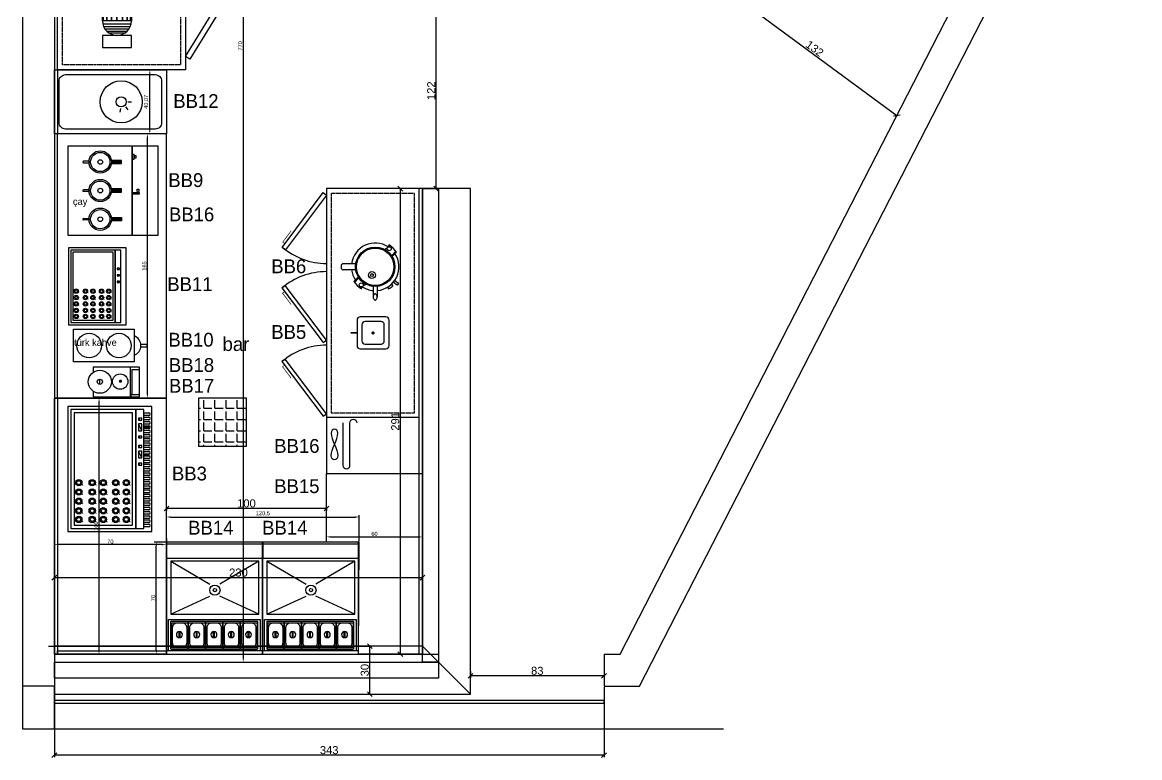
# Model space of a CAD drawing. Header units: millimetres. Extents: x -44968 to 8528, y -5302 to 23637.
# Drawn here: x -36218 to -35520, y 815 to 1274 of the extents above; entities that cross this region are included whole.
import ezdxf
from ezdxf.enums import TextEntityAlignment as Align

# ---------------------------------------------------------------- set-up
doc = ezdxf.new("R2010")
doc.units = ezdxf.units.MM
doc.linetypes.add('DASHED', pattern=[0.75, 0.5, -0.25])
doc.layers.get('Defpoints').update_dxf_attribs({"color": 250})
doc.layers.add('002 Çizgi', color=7, linetype='Continuous')
doc.layers.add('S2000-002 Çizgi', color=7, linetype='Continuous')
doc.styles.get("Standard").update_dxf_attribs({"font": 'arial.ttf'})
doc.styles.add('TAKSİM', font='GOTHIC.TTF', dxfattribs={"height": 20})
doc.dimstyles.new('ISO-25', dxfattribs={"dimtxt": 2.5, "dimasz": 2.5, "dimexe": 1.25, "dimexo": 0.625, "dimtad": 1, "dimtxsty": 'Standard', "dimcen": 2.5, "dimadec": 0, "dimazin": 0, "dimtfac": 1, "dimtmove": 0, "dimatfit": 3, "dimfxl": 1, "dimarcsym": 0})
doc.dimstyles.new('OLCU50', dxfattribs={"dimtxt": 5, "dimasz": 3, "dimexe": 1.25, "dimexo": 0.625, "dimtad": 1, "dimdec": 0, "dimtxsty": 'Standard', "dimblk": 'OBLIQUE', "dimcen": 2.5, "dimclrd": 256, "dimclre": 251, "dimclrt": 25, "dimadec": 0, "dimazin": 0, "dimtfac": 1, "dimtdec": 0, "dimtmove": 0, "dimatfit": 3, "dimldrblk": 'OBLIQUE', "dimfxl": 1, "dimarcsym": 0})

# ---------------------------------------------------------------- blocks, each defined once
blk = doc.blocks.new('A$C167b831c')
blk.add_line((132.94, 31.57), (131.29, 34.24))
at = {"layer": 'S2000-002 Çizgi', "color": 4}
for p, q in [((25.47, 84.65), (25.47, 69.64)), ((27.03, 85.49), (27.03, 68.81)), ((28.73, 86), (28.73, 68.29)), ((48.8, 86), (48.8, 68.29)), ((50.49, 85.49), (50.49, 68.81)), ((52.05, 84.65), (52.05, 69.64)), ((22.98, 82.16), (22.98, 72.13)), ((24.1, 83.53), (24.1, 70.76)), ((53.42, 83.53), (53.42, 70.76)), ((54.54, 82.16), (54.54, 72.13))]:
    blk.add_line(p, q, dxfattribs=at)
at = {"layer": 'S2000-002 Çizgi'}
for p, q in [((131.29, 34.24), (80.18, 2.67)), ((81.83, 0), (132.94, 31.57)), ((80.18, 2.67), (81.83, 0))]:
    blk.add_line(p, q, dxfattribs=at)
for points in [[(0, 114.24), (140, 114.24), (140, 34.24), (0, 34.24)], [(57.82, 0.16), (6.61, 31.56), (8.25, 34.24), (59.46, 2.83)]]:
    blk.add_lwpolyline(points, close=True, dxfattribs=at)
at = {"layer": 'S2000-002 Çizgi', "linetype": 'DASHED'}
blk.add_lwpolyline([(3.13, 111.1), (136.87, 111.1), (136.87, 37.37), (3.13, 37.37)], close=True, dxfattribs=at)
at = {"layer": 'S2000-002 Çizgi', "color": 4}
for points in [[(21.46, 86.17), (13.94, 86.17), (13.94, 68.12), (21.46, 68.12)], [(30.49, 86.17), (47.04, 86.17), (47.04, 68.12), (30.49, 68.12)], [(30.49, 85.49), (47.04, 85.49), (47.04, 83.53), (30.49, 83.53)], [(30.49, 83.53), (47.04, 83.53), (47.04, 80.6), (30.49, 80.6)], [(30.49, 80.6), (47.04, 80.6), (47.04, 77.15), (30.49, 77.15)], [(30.49, 77.15), (47.04, 77.15), (47.04, 73.69), (30.49, 73.69)], [(30.49, 73.69), (47.04, 73.69), (47.04, 70.76), (30.49, 70.76)], [(30.49, 70.76), (47.04, 70.76), (47.04, 68.81), (30.49, 68.81)]]:
    blk.add_lwpolyline(points, close=True, dxfattribs=at)
at = {"layer": 'S2000-002 Çizgi', "const_width": 0.522}
for points in [[(54.89, 1.95), (53.83, 0.23), (46.47, 4.74), (44.59, 5.9)], [(84.75, 1.81), (85.81, 0.09), (93.15, 4.62), (95.03, 5.78)]]:
    blk.add_lwpolyline(points, dxfattribs=at)
at = {"layer": 'S2000-002 Çizgi', "color": 4}
for centre, start, end in [((30.49, 77.15), 90, 270), ((47.04, 77.15), 270, 90)]:
    blk.add_arc(centre, 9.03, start, end, dxfattribs=at)
at = {"layer": 'S2000-002 Çizgi'}
for centre, start, end in [((8.25, 34.24), 325.48839, 0), ((131.29, 34.24), 180, 214.69254)]:
    blk.add_arc(centre, 60.07, start, end, dxfattribs=at)
blk = doc.blocks.new('A$C11E0346B')
at = {"layer": 'S2000-002 Çizgi'}
for p, q in [((45.96, 6.26), (50.29, 8.18)), ((62.96, 6.26), (67.29, 8.18))]:
    blk.add_line(p, q, dxfattribs=at)
for points in [[(0, 0), (78.17, 0), (78.17, 52.5), (0, 52.5)], [(2, 10), (76.17, 10), (76.17, 50.5), (2, 50.5)], [(4, 48.5), (4, 12), (74.17, 12), (74.17, 48.5)], [(2, 5), (76.17, 5), (76.17, 10), (2, 10)], [(41.51, 6.14), (42.68, 6.14), (42.68, 8.24), (41.51, 8.24)], [(45.96, 6.26), (50.29, 6.26), (50.29, 8.18), (45.96, 8.18)], [(52.58, 6.14), (53.75, 6.14), (53.75, 8.24), (52.58, 8.24)], [(58.51, 6.14), (59.68, 6.14), (59.68, 8.24), (58.51, 8.24)], [(62.96, 6.26), (67.29, 6.26), (67.29, 8.18), (62.96, 8.18)], [(69.58, 6.14), (70.75, 6.14), (70.75, 8.24), (69.58, 8.24)]]:
    blk.add_lwpolyline(points, close=True, dxfattribs=at)
for points, const_width in [([(6.48, 43.83), (5.89, 42.88)], 0.5), ([(11.92, 43.83), (11.34, 42.88)], 0.5), ([(17.86, 43.83), (17.28, 42.88)], 0.5), ([(23.59, 43.83), (23.01, 42.88)], 0.5), ([(29.47, 43.83), (28.89, 42.88)], 0.5), ([(6.48, 35.43), (5.89, 34.49)], 0.5), ([(11.92, 35.43), (11.34, 34.49)], 0.5), ([(17.86, 35.43), (17.28, 34.49)], 0.5), ([(23.59, 35.43), (23.01, 34.49)], 0.5), ([(29.47, 35.43), (28.89, 34.49)], 0.5), ([(6.48, 28.51), (5.89, 27.56)], 0.5), ([(11.92, 28.51), (11.34, 27.56)], 0.5), ([(17.86, 28.51), (17.28, 27.56)], 0.5), ([(23.59, 28.51), (23.01, 27.56)], 0.5), ([(29.47, 28.51), (28.89, 27.56)], 0.5), ([(6.48, 20.73), (5.89, 19.78)], 0.5), ([(11.92, 20.73), (11.34, 19.78)], 0.5), ([(17.86, 20.73), (17.28, 19.78)], 0.5), ([(23.59, 20.73), (23.01, 19.78)], 0.5), ([(29.47, 20.73), (28.89, 19.78)], 0.5), ([(6.48, 14.14), (5.89, 13.19)], 0.5), ([(11.92, 14.14), (11.34, 13.19)], 0.5), ([(17.86, 14.14), (17.28, 13.19)], 0.5), ([(23.59, 14.14), (23.01, 13.19)], 0.5), ([(29.47, 14.14), (28.89, 13.19)], 0.5), ([(41.51, 7.5), (42.68, 7.5)], 0.5), ([(52.58, 7.5), (53.75, 7.5)], 0.5), ([(58.51, 7.5), (59.68, 7.5)], 0.5), ([(69.58, 7.5), (70.75, 7.5)], 0.5), ([(48.15, 5), (48.15, 1.5)], 1), ([(65.15, 5), (65.15, 1.5)], 1)]:
    blk.add_lwpolyline(points, dxfattribs=dict(at, const_width=const_width))
for points in [[(2.88, 1.85), (2.88, 5)], [(4.56, 5), (4.56, 1.85)], [(5.56, 1.85), (5.56, 5)], [(7.23, 5), (7.23, 1.85)], [(8.23, 1.85), (8.23, 5)], [(9.91, 5), (9.91, 1.85)], [(10.91, 1.85), (10.91, 5)], [(12.58, 5), (12.58, 1.85)], [(13.58, 1.85), (13.58, 5)], [(15.26, 5), (15.26, 1.85)], [(16.26, 1.85), (16.26, 5)], [(17.93, 5), (17.93, 1.85)], [(18.93, 1.85), (18.93, 5)], [(20.61, 5), (20.61, 1.85)], [(21.61, 1.85), (21.61, 5)], [(23.28, 5), (23.28, 1.85)], [(24.28, 1.85), (24.28, 5)], [(25.96, 5), (25.96, 1.85)], [(26.96, 1.85), (26.96, 5)], [(28.63, 5), (28.63, 1.85)], [(29.63, 1.85), (29.63, 5)], [(31.31, 5), (31.31, 1.85)], [(32.31, 1.85), (32.31, 5)], [(33.98, 5), (33.98, 1.85)], [(34.98, 1.85), (34.98, 5)], [(36.66, 5), (36.66, 1.85)], [(37.66, 1.85), (37.66, 5)], [(39.33, 5), (39.33, 1.85)], [(40.33, 1.85), (40.33, 5)], [(42, 5), (42, 1.85)], [(43, 1.85), (43, 5)], [(44.68, 5), (44.68, 1.85)], [(45.68, 1.85), (45.68, 5)], [(47.35, 5), (47.35, 1.85)], [(48.35, 1.85), (48.35, 5)], [(50.03, 5), (50.03, 1.85)], [(51.03, 1.85), (51.03, 5)], [(52.7, 5), (52.7, 1.85)], [(53.7, 1.85), (53.7, 5)], [(55.38, 5), (55.38, 1.85)], [(56.38, 1.85), (56.38, 5)], [(58.05, 5), (58.05, 1.85)], [(59.05, 1.85), (59.05, 5)], [(60.73, 5), (60.73, 1.85)], [(61.73, 1.85), (61.73, 5)], [(63.4, 5), (63.4, 1.85)], [(64.4, 1.85), (64.4, 5)], [(66.08, 5), (66.08, 1.85)], [(67.08, 1.85), (67.08, 5)], [(68.75, 5), (68.75, 1.85)], [(69.75, 1.85), (69.75, 5)], [(71.43, 5), (71.43, 1.85)], [(72.43, 1.85), (72.43, 5)], [(74.1, 5), (74.1, 1.85)]]:
    blk.add_lwpolyline(points, dxfattribs=at)
for centre, radius in [((7.54, 45.57), 1.98), ((7.54, 45.57), 1.24), ((12.99, 45.57), 1.98), ((12.99, 45.57), 1.24), ((18.93, 45.57), 1.98), ((18.93, 45.57), 1.24), ((24.66, 45.57), 1.98), ((24.66, 45.57), 1.24), ((30.54, 45.57), 1.98), ((30.54, 45.57), 1.24), ((7.54, 37.17), 1.98), ((7.54, 37.17), 1.24), ((12.99, 37.17), 1.98), ((12.99, 37.17), 1.24), ((18.93, 37.17), 1.98), ((18.93, 37.17), 1.24), ((24.66, 37.17), 1.98), ((24.66, 37.17), 1.24), ((30.54, 37.17), 1.98), ((30.54, 37.17), 1.24), ((7.54, 30.25), 1.98), ((7.54, 30.25), 1.24), ((12.99, 30.25), 1.98), ((12.99, 30.25), 1.24), ((18.93, 30.25), 1.98), ((18.93, 30.25), 1.24), ((24.66, 30.25), 1.98), ((24.66, 30.25), 1.24), ((30.54, 30.25), 1.98), ((30.54, 30.25), 1.24), ((7.54, 22.47), 1.98), ((7.54, 22.47), 1.24), ((12.99, 22.47), 1.98), ((12.99, 22.47), 1.24), ((18.93, 22.47), 1.98), ((18.93, 22.47), 1.24), ((24.66, 22.47), 1.98), ((24.66, 22.47), 1.24), ((30.54, 22.47), 1.98), ((30.54, 22.47), 1.24), ((7.54, 15.88), 1.98), ((7.54, 15.88), 1.24), ((12.99, 15.88), 1.98), ((12.99, 15.88), 1.24), ((18.93, 15.88), 1.98), ((18.93, 15.88), 1.24), ((24.66, 15.88), 1.98), ((24.66, 15.88), 1.24), ((30.54, 15.88), 1.98), ((30.54, 15.88), 1.24)]:
    blk.add_circle(centre, radius, dxfattribs=at)
for centre in [(3.72, 1.85), (6.4, 1.85), (9.07, 1.85), (11.74, 1.85), (14.42, 1.85), (17.09, 1.85), (19.77, 1.85), (22.44, 1.85), (25.12, 1.85), (27.79, 1.85), (30.47, 1.85), (33.14, 1.85), (35.82, 1.85), (38.49, 1.85), (41.17, 1.85), (43.84, 1.85), (46.52, 1.85), (49.19, 1.85), (51.87, 1.85), (54.54, 1.85), (57.22, 1.85), (59.89, 1.85), (62.57, 1.85), (65.24, 1.85), (67.92, 1.85), (70.59, 1.85), (73.26, 1.85)]:
    blk.add_arc(centre, 0.837, 180, 0, dxfattribs=at)
blk = doc.blocks.new('A$C1C4536AD')
at = {"layer": 'S2000-002 Çizgi'}
for points in [[(0, 29), (0, 0), (18.5, 0)], [(3.39, 29), (0, 29), (0, 26.84)], [(18.5, 26.95), (18.5, 29), (15.2, 29)], [(18.5, 0), (18.5, 29)], [(7.82, 24.81), (10.92, 24.88)], [(0, 5.79), (18.5, 5.79)], [(1.26, 0), (1.26, 4.77), (16.97, 4.77), (16.97, 0)]]:
    blk.add_lwpolyline(points, dxfattribs=at)
at = {"layer": 'S2000-002 Çizgi', "const_width": 1}
blk.add_lwpolyline([(9.18, 12.02, 1), (10.18, 12.02, 1)], format="xyb", close=True, dxfattribs=at)
at = {"layer": 'S2000-002 Çizgi'}
blk.add_lwpolyline([(0.33, 5.24), (1.35, 5.24), (1.35, 5.79), (0.33, 5.79)], close=True, dxfattribs=at)
for centre, radius in [((9.3, 24.88), 7.2), ((9.3, 24.88), 1.6), ((9.43, 12.15), 4.82)]:
    blk.add_circle(centre, radius, dxfattribs=at)
blk = doc.blocks.new('A$C5058e45b')
at = {"layer": 'S2000-002 Çizgi'}
for points in [[(33.19, 44.87), (33.19, 46.88), (26.93, 46.88, -0.072213), (26.93, 44.87)], [(33.19, 26.99), (33.19, 29.01), (26.93, 29.01, -0.072213), (26.93, 26.99)], [(26.93, 11.13, -0.072213), (26.93, 9.12), (33.19, 9.12), (33.19, 11.13)]]:
    blk.add_hatch(color=256, dxfattribs=at).paths.add_polyline_path(points)
blk.add_lwpolyline([(40, 56), (56, 56), (56, 0), (40, 0)], close=True)
for points in [[(40, 56), (40, 0), (0, 0), (0, 56)], [(40, 50.53), (40, 47.62), (41.17, 47.62), (41.17, 50.53)], [(41.17, 49.66), (41.17, 48.49), (42.33, 48.49), (42.33, 49.66)], [(44.01, 28.85), (43.8, 26.19), (43.18, 26.19), (42.97, 28.85)]]:
    blk.add_lwpolyline(points, close=True, dxfattribs=at)
for points in [[(13.01, 46.31), (9.49, 46.31)], [(9.49, 45.44), (13.01, 45.44)], [(26.93, 44.87), (33.19, 44.87), (33.19, 46.88), (26.93, 46.88)], [(13.01, 28.44), (9.49, 28.44)], [(26.93, 26.99), (33.19, 26.99), (33.19, 29.01), (26.93, 29.01)], [(9.49, 27.56), (13.01, 27.56)], [(40, 26.8), (43.13, 26.8)], [(44.21, 26.8), (44.21, 25.7), (40, 25.7)], [(43.85, 26.8), (44.21, 26.8)], [(9.49, 10.56), (13.01, 10.56)], [(13.01, 9.69), (9.49, 9.69)], [(26.93, 11.13), (33.19, 11.13), (33.19, 9.12), (26.93, 9.12)]]:
    blk.add_lwpolyline(points, dxfattribs=at)
for centre, radius in [((20, 45.88), 7), ((20, 45.88), 6), ((20, 45.88), 1.45), ((20, 28), 7), ((20, 28), 6), ((20, 28), 1.45), ((20, 10.12), 7), ((20, 10.12), 6), ((20, 10.12), 1.45)]:
    blk.add_circle(centre, radius, dxfattribs=at)
for centre in [(9.49, 45.88), (9.49, 28), (9.49, 10.12)]:
    blk.add_arc(centre, 0.438, 90, 270, dxfattribs=at)
blk = doc.blocks.new('A$Cb6e3109b')
at = {"color": 9}
blk.add_circle((41.73, 20), 13.15, dxfattribs=at)
at = {"layer": 'S2000-002 Çizgi'}
for p, q in [((41.23, 15.84), (40.92, 13.62)), ((44.46, 16.83), (45.88, 15.09)), ((45.91, 20.1), (48.15, 20.1))]:
    blk.add_line(p, q, dxfattribs=at)
for points in [[(2, 40), (2, 0), (0, 0), (0, 40)], [(70, 40), (70, 0), (0, 0), (0, 40)]]:
    blk.add_lwpolyline(points, close=True, dxfattribs=at)
blk.add_lwpolyline([(67, 33), (67, 7, -0.414214), (63, 3), (7, 3, -0.414214), (3, 7), (3, 33, -0.414214), (7, 37), (63, 37, -0.414214)], format="xyb", close=True, dxfattribs=at)
blk.add_circle((41.73, 20), 3.19, dxfattribs=at)
blk = doc.blocks.new('A$C6CB922EE')
at = {"layer": 'S2000-002 Çizgi', "color": 1}
for points in [[(17.3, 10.8), (0.3, 10.8, 0.414214), (0, 10.5), (0, 0.3, 0.414214), (0.3, 0), (17.3, 0, 0.414214), (17.6, 0.3), (17.6, 10.5, 0.414214)], [(13.6, 9.8), (4, 9.8, 0.414214), (1, 6.8), (1, 4, 0.414214), (4, 1), (13.6, 1, 0.414214), (16.6, 4), (16.6, 6.8, 0.414214)]]:
    blk.add_lwpolyline(points, format="xyb", close=True, dxfattribs=at)
blk.add_lwpolyline([(10.26, 5.74), (6.58, 5.74), (6.58, 5.38), (10.26, 5.38)], close=True, dxfattribs=at)
blk.add_circle((8.42, 5.55), 1.87, dxfattribs=at)
blk = doc.blocks.new('A$C0482df8a')
at = {"color": 8, "ltscale": 3}
for p, q in [((2.81, 58.09), (27.23, 43.7)), ((57.81, 58.09), (33.4, 43.7)), ((2.81, 25), (27.23, 36.3)), ((57.81, 25), (33.4, 36.3))]:
    blk.add_line(p, q, dxfattribs=at)
at = {"ltscale": 3}
for points in [[(0.12, 60), (60.5, 60), (60.5, 70), (0.12, 70)], [(0.12, 69), (60.5, 69), (60.5, 70), (0.12, 70)], [(1.37, 21.6), (58.63, 21.6), (58.63, 2), (1.37, 2)], [(3.37, 19.6), (56.63, 19.6), (56.63, 4), (3.37, 4)]]:
    blk.add_lwpolyline(points, close=True, dxfattribs=at)
blk.add_circle((30.31, 40), 1, dxfattribs=at)
at = {"layer": 'S2000-002 Çizgi'}
for points in [[(0, 0), (60, 0), (60, 70), (0, 70)], [(57.81, 58.09), (2.81, 58.09), (2.81, 25), (57.81, 25)]]:
    blk.add_lwpolyline(points, close=True, dxfattribs=at)
blk.add_lwpolyline([(60, 2), (0, 2)], dxfattribs=at)
blk.add_circle((30.31, 40), 3.19, dxfattribs=at)
at = {"layer": 'S2000-002 Çizgi', "xscale": -1, "rotation": 90}
for p in [(13.67, 20.6), (24.47, 20.6), (35.27, 20.6), (46.07, 20.6), (56.87, 20.6)]:
    blk.add_blockref('A$C6CB922EE', p, dxfattribs=at)
blk = doc.blocks.new('A$Ccfeb7ea9')
at = {"layer": '002 Çizgi', "color": 7}
blk.add_line((178, 85.82), (0, 85.82), dxfattribs=at)
for points in [[(178, 27.82), (178, 87.82), (0, 87.82), (0, 27.82)], [(166.83, 30.84), (165.37, 31.01), (163.67, 31.47), (161.8, 32.11), (159.86, 32.84), (157.91, 33.58), (156.04, 34.22), (154.34, 34.67), (152.88, 34.85), (151.74, 34.67), (150.92, 34.22), (150.43, 33.58), (150.27, 32.84), (150.43, 32.11), (150.92, 31.47), (151.74, 31.01), (152.88, 30.84), (154.34, 31.01), (156.04, 31.47), (157.91, 32.11), (159.86, 32.84), (161.8, 33.58), (163.67, 34.22), (165.37, 34.67), (166.83, 34.85), (167.97, 34.67), (168.79, 34.22), (169.28, 33.58), (169.44, 32.84), (169.28, 32.11), (168.79, 31.47), (167.97, 31.01)], [(36.69, 0.15), (2.46, 25.76), (4, 27.82), (38.23, 2.2)], [(62.06, 0), (96.17, 25.77), (94.62, 27.82), (60.51, 2.05)], [(108.04, 0), (142.15, 25.77), (140.6, 27.82), (106.49, 2.05)]]:
    blk.add_lwpolyline(points, close=True, dxfattribs=at)
blk.add_lwpolyline([(143, 85.82), (143, 27.82)], dxfattribs=at)
at = {"layer": '002 Çizgi', "color": 7, "linetype": 'DASHED'}
blk.add_lwpolyline([(140, 82.82), (3, 82.82), (3, 30.82), (140, 30.82)], close=True, dxfattribs=at)
at = {"layer": '002 Çizgi', "color": 7}
for points in [[(172.94, 42.5), (146.26, 42.5, -1), (146.26, 46.84)], [(146.26, 38.15), (172.94, 38.15, 1), (172.94, 42.5)]]:
    blk.add_lwpolyline(points, format="xyb", dxfattribs=at)
at = {"layer": '002 Çizgi', "color": 7, "const_width": 0.428}
for points in [[(34.44, 1.84), (33.45, 0.51), (27.79, 4.74), (26.35, 5.83)], [(64.3, 1.7), (65.3, 0.38), (70.93, 4.63), (72.38, 5.72)], [(110.28, 1.7), (111.28, 0.38), (116.91, 4.63), (118.36, 5.72)]]:
    blk.add_lwpolyline(points, dxfattribs=at)
at = {"layer": '002 Çizgi', "color": 7}
for centre, start, end in [((4, 27.82), 319.75503, 0), ((94.62, 27.82), 180, 220.50921), ((140.6, 27.82), 180, 220.50921)]:
    blk.add_arc(centre, 42.75, start, end, dxfattribs=at)
blk = doc.blocks.new('A$C0D0247C1')
at = {"layer": 'S2000-002 Çizgi'}
for points in [[(2, 0), (18, 0, 0.414214), (20, 2), (20, 18, 0.414214), (18, 20), (2, 20, 0.414214), (0, 18), (0, 2, 0.414214)], [(5, 3), (15, 3, 0.414214), (17, 5), (17, 15, 0.414214), (15, 17), (5, 17, 0.414214), (3, 15), (3, 5, 0.414214)]]:
    blk.add_lwpolyline(points, format="xyb", close=True, dxfattribs=at)
at = {"layer": 'S2000-002 Çizgi', "const_width": 1}
blk.add_lwpolyline([(9.53, 10.08, 1), (10.53, 10.08, 1)], format="xyb", close=True, dxfattribs=at)
blk.add_lwpolyline([(20, 10), (23.95, 10)], dxfattribs=at)
blk = doc.blocks.new('A$C2B7B2AEF')
at = {"layer": 'S2000-002 Çizgi'}
for p, q in [((23.37, 33.48), (25.12, 35.78)), ((24.38, 32.7), (26.14, 35)), ((26.08, 35.45), (25.57, 35.84)), ((1.55, 29.58), (1.18, 29.93)), ((2.47, 30.71), (1.55, 29.58)), ((4.41, 29.07), (3.39, 27.82)), ((7.9, 31.47), (5.08, 34.17)), ((8.46, 31.82), (5.61, 34.55)), ((25.71, 31.44), (26.74, 32.22)), ((27.63, 28.89), (28.66, 29.66)), ((4.03, 27.2), (3.39, 27.82)), ((27.09, 22.56), (33.71, 22.56)), ((25.27, 13.5), (26.29, 14.75)), ((25.64, 15.37), (26.29, 14.75)), ((27.09, 20), (33.71, 20)), ((12.92, 9.11), (12.92, 1.28)), ((16.76, 9.11), (16.76, 1.28)), ((21.22, 10.74), (24.06, 8.02)), ((21.77, 11.1), (24.59, 8.4)), ((27.21, 11.86), (28.13, 12.99)), ((28.13, 12.99), (28.49, 12.64)), ((14.2, 0), (15.48, 0))]:
    blk.add_line(p, q, dxfattribs=at)
for centre, radius in [((3.55, 30.01), 1.28), ((14.84, 21.28), 12.32), ((14.84, 21.28), 11.68), ((19.97, 19.22), 2.18), ((19.97, 19.22), 0.896), ((26.13, 12.56), 1.28)]:
    blk.add_circle(centre, radius, dxfattribs=at)
for centre, radius, start, end in [((14.84, 21.28), 14.88, 4.93477, 123.82077), ((25.38, 35.58), 0.32, 52.56997, 142.56997), ((25.89, 35.19), 0.32, 322.56997, 52.56997), ((14.84, 21.28), 14.88, 146.72763, 262.58633), ((14.84, 21.28), 16.16, 124.81827, 147.66064), ((14.84, 21.28), 16.16, 31.21037, 42.57469), ((32.34, 21.28), 0.64, 129.41842, 230.58158), ((34.23, 18.98), 3.62, 98.2247, 129.41842), ((33.19, 18.98), 3.62, 50.58158, 81.7753), ((35.08, 21.28), 0.64, 309.41842, 50.58158), ((14.84, 21.28), 14.88, 326.72763, 355.06523), ((34.23, 23.58), 3.62, 230.58158, 261.7753), ((33.19, 23.58), 3.62, 278.2247, 309.41842), ((14.84, 21.28), 14.88, 277.41367, 303.82077), ((14.84, 21.28), 16.16, 304.81827, 327.66064), ((14.2, 1.28), 1.28, 180, 270), ((15.48, 1.28), 1.28, 270, 0)]:
    blk.add_arc(centre, radius, start, end, dxfattribs=at)
blk = doc.blocks.new('A$C98a2218e')
at = {"layer": 'S2000-002 Çizgi'}
for points in [[(0, 48), (0, 0), (36, 0), (36, 48)], [(3.43, 46.63), (3.43, 1.37), (6.86, 1.37), (6.86, 46.63)], [(6.86, 46.63), (6.86, 1.37), (34.63, 1.37), (34.63, 46.63)], [(33.26, 45.26), (8.23, 45.26), (8.23, 2.74), (33.26, 2.74)], [(4.21, 21.62), (4.21, 20.81), (5.65, 20.81), (5.65, 21.62)], [(4.21, 17.55), (4.21, 16.74), (5.65, 16.74), (5.65, 17.55)], [(4.21, 13.49), (4.21, 12.68), (5.65, 12.68), (5.65, 13.49)]]:
    blk.add_lwpolyline(points, close=True, dxfattribs=at)
at = {"layer": 'S2000-002 Çizgi', "const_width": 0.343}
for points in [[(9.69, 43.56), (9.04, 43.96)], [(14.22, 43.56), (13.57, 43.96)], [(19.55, 43.56), (18.9, 43.96)], [(24.3, 43.56), (23.65, 43.96)], [(30.05, 43.56), (29.4, 43.96)], [(9.69, 39.83), (9.04, 40.23)], [(9.69, 35.75), (9.04, 36.15)], [(14.22, 39.83), (13.57, 40.23)], [(14.22, 35.75), (13.57, 36.15)], [(19.55, 39.83), (18.9, 40.23)], [(19.55, 35.75), (18.9, 36.15)], [(24.3, 39.83), (23.65, 40.23)], [(24.3, 35.75), (23.65, 36.15)], [(30.05, 39.83), (29.4, 40.23)], [(30.05, 35.75), (29.4, 36.15)], [(9.69, 31.82), (9.04, 32.22)], [(9.69, 27.79), (9.04, 28.19)], [(14.22, 31.82), (13.57, 32.22)], [(14.22, 27.79), (13.57, 28.19)], [(19.55, 31.82), (18.9, 32.22)], [(19.55, 27.79), (18.9, 28.19)], [(24.3, 31.82), (23.65, 32.22)], [(24.3, 27.79), (23.65, 28.19)], [(30.05, 31.82), (29.4, 32.22)], [(30.05, 27.79), (29.4, 28.19)], [(5.14, 21.62), (5.14, 20.81)], [(5.14, 17.55), (5.14, 16.74)], [(5.14, 13.49), (5.14, 12.68)]]:
    blk.add_lwpolyline(points, dxfattribs=at)
at = {"layer": 'S2000-002 Çizgi'}
for centre, radius in [((10.89, 42.83), 1.36), ((10.89, 42.83), 0.848), ((15.41, 42.83), 1.36), ((15.41, 42.83), 0.848), ((20.74, 42.83), 1.36), ((20.74, 42.83), 0.848), ((25.49, 42.83), 1.36), ((25.49, 42.83), 0.848), ((31.25, 42.83), 1.36), ((31.25, 42.83), 0.848), ((10.89, 39.09), 1.36), ((10.89, 35.02), 1.36), ((10.89, 39.09), 0.848), ((10.89, 35.02), 0.848), ((15.41, 39.09), 1.36), ((15.41, 35.02), 1.36), ((15.41, 39.09), 0.848), ((15.41, 35.02), 0.848), ((20.74, 39.09), 1.36), ((20.74, 35.02), 1.36), ((20.74, 39.09), 0.848), ((20.74, 35.02), 0.848), ((25.49, 39.09), 1.36), ((25.49, 35.02), 1.36), ((25.49, 39.09), 0.848), ((25.49, 35.02), 0.848), ((31.25, 39.09), 1.36), ((31.25, 35.02), 1.36), ((31.25, 39.09), 0.848), ((31.25, 35.02), 0.848), ((10.89, 31.09), 1.36), ((10.89, 27.06), 1.36), ((10.89, 31.09), 0.848), ((15.41, 31.09), 1.36), ((15.41, 27.06), 1.36), ((15.41, 31.09), 0.848), ((20.74, 31.09), 1.36), ((20.74, 27.06), 1.36), ((20.74, 31.09), 0.848), ((25.49, 31.09), 1.36), ((25.49, 27.06), 1.36), ((25.49, 31.09), 0.848), ((31.25, 31.09), 1.36), ((31.25, 27.06), 1.36), ((31.25, 31.09), 0.848), ((10.89, 27.06), 0.848), ((15.41, 27.06), 0.848), ((20.74, 27.06), 0.848), ((25.49, 27.06), 0.848), ((31.25, 27.06), 0.848)]:
    blk.add_circle(centre, radius, dxfattribs=at)
blk = doc.blocks.new('A$C3DDB3116')
at = {"layer": 'S2000-002 Çizgi'}
blk.add_lwpolyline([(0, 45.94), (20.5, 45.94), (20.5, 7.94), (0, 7.94), (0, 45.94)], dxfattribs=at)
blk.add_lwpolyline([(9.32, 3.72), (11.18, 3.72), (11.18, 0), (9.32, 0)], close=True, dxfattribs=at)
for centre in [(10.25, 36.07), (10.25, 17.5)]:
    blk.add_circle(centre, 7.7, dxfattribs=at)
blk.add_arc((10.25, 10.08), 6.37, 199.63449, 340.36551, dxfattribs=at)
blk = doc.blocks.new('_OBLIQUE')
at = {"color": 0, "linetype": 'ByBlock'}
blk.add_line((-0.5, -0.5), (0.5, 0.5), dxfattribs=at)
blk = doc.blocks.new('*D91')
at = {"color": 251, "lineweight": -2, "transparency": 16777216}
for p, q in [((-35938.49, 869.1), (-35938.49, 864.88)), ((-35855.09, 869.1), (-35855.09, 864.88))]:
    blk.add_line(p, q, dxfattribs=at)
at = {"lineweight": -2, "transparency": 16777216}
blk.add_line((-35855.09, 866.13), (-35938.49, 866.13), dxfattribs=at)
at = {"layer": 'Defpoints', "color": 0, "transparency": 16777216}
for p in [(-35938.49, 869.72), (-35938.49, 866.13), (-35855.09, 869.72)]:
    blk.add_point(p, dxfattribs=at)
at = {"lineweight": -2, "transparency": 16777216, "xscale": 3, "yscale": 3, "zscale": 3, "rotation": 180}
blk.add_blockref('_OBLIQUE', (-35938.49, 866.13), dxfattribs=at)
at = {"lineweight": -2, "transparency": 16777216, "xscale": 3, "yscale": 3, "zscale": 3}
blk.add_blockref('_OBLIQUE', (-35855.09, 866.13), dxfattribs=at)
at = {"color": 25, "transparency": 16777216, "insert": (-35896.79, 869.31), "char_height": 5, "attachment_point": 5}
blk.add_mtext('83', dxfattribs=at)
blk = doc.blocks.new('*D75')
at = {"color": 251, "lineweight": -2, "transparency": 16777216}
for p, q in [((-35959.12, 1292.85), (-35961.17, 1292.85)), ((-35959.12, 1170.54), (-35961.17, 1170.54))]:
    blk.add_line(p, q, dxfattribs=at)
at = {"lineweight": -2, "transparency": 16777216}
blk.add_line((-35959.92, 1170.54), (-35959.92, 1292.85), dxfattribs=at)
at = {"layer": 'Defpoints', "color": 0, "transparency": 16777216}
for p in [(-35959.92, 1292.85), (-35958.49, 1292.85), (-35958.49, 1170.54)]:
    blk.add_point(p, dxfattribs=at)
at = {"lineweight": -2, "transparency": 16777216, "xscale": 3, "yscale": 3, "zscale": 3}
for p, rotation in [((-35959.92, 1292.85), 90), ((-35959.92, 1170.54), 270)]:
    blk.add_blockref('_OBLIQUE', p, dxfattribs=dict(at, rotation=rotation))
at = {"color": 25, "transparency": 16777216, "insert": (-35963.06, 1231.7), "char_height": 5, "attachment_point": 5, "rotation": 90}
blk.add_mtext('122', dxfattribs=at)
blk = doc.blocks.new('*D77')
at = {"color": 251, "lineweight": -2, "transparency": 16777216}
for p, q in [((-35778.86, 1294.13), (-35779.24, 1293.62)), ((-35672.57, 1215.77), (-35672.94, 1215.26))]:
    blk.add_line(p, q, dxfattribs=at)
at = {"lineweight": -2, "transparency": 16777216}
blk.add_line((-35778.49, 1294.63), (-35672.2, 1216.27), dxfattribs=at)
at = {"layer": 'Defpoints', "color": 0, "transparency": 16777216}
for p in [(-35778.49, 1294.63), (-35672.2, 1216.27), (-35672.2, 1216.27)]:
    blk.add_point(p, dxfattribs=at)
at = {"lineweight": -2, "transparency": 16777216, "xscale": 3, "yscale": 3, "zscale": 3}
for p, rotation in [((-35778.49, 1294.63), 143.6019910184837), ((-35672.2, 1216.27), 323.6019910184838)]:
    blk.add_blockref('_OBLIQUE', p, dxfattribs=dict(at, rotation=rotation))
at = {"color": 25, "transparency": 16777216, "insert": (-35723.46, 1258.01), "char_height": 5, "attachment_point": 5, "rotation": 323.60199}
blk.add_mtext('132', dxfattribs=at)
blk = doc.blocks.new('*D82')
at = {"color": 251, "lineweight": -2, "transparency": 16777216}
for p, q in [((-35968.49, 935.51), (-35968.49, 926.24)), ((-36198.49, 930.55), (-36198.49, 926.24))]:
    blk.add_line(p, q, dxfattribs=at)
at = {"lineweight": -2, "transparency": 16777216}
blk.add_line((-35968.49, 927.49), (-36198.49, 927.49), dxfattribs=at)
at = {"layer": 'Defpoints', "color": 0, "transparency": 16777216}
for p in [(-35968.49, 936.13), (-36198.49, 931.18), (-36198.49, 927.49)]:
    blk.add_point(p, dxfattribs=at)
at = {"lineweight": -2, "transparency": 16777216, "xscale": 3, "yscale": 3, "zscale": 3, "rotation": 180}
blk.add_blockref('_OBLIQUE', (-36198.49, 927.49), dxfattribs=at)
at = {"lineweight": -2, "transparency": 16777216, "xscale": 3, "yscale": 3, "zscale": 3}
blk.add_blockref('_OBLIQUE', (-35968.49, 927.49), dxfattribs=at)
at = {"color": 25, "transparency": 16777216, "insert": (-36083.49, 930.67), "char_height": 5, "attachment_point": 5}
blk.add_mtext('230', dxfattribs=at)
blk = doc.blocks.new('*D73')
at = {"color": 251, "lineweight": -2, "transparency": 16777216}
for p, q in [((-36202.25, 884.72), (-36000.11, 884.72)), ((-36001.77, 854.72), (-36002.61, 854.72))]:
    blk.add_line(p, q, dxfattribs=at)
at = {"lineweight": -2, "transparency": 16777216}
blk.add_line((-36001.36, 854.72), (-36001.36, 884.72), dxfattribs=at)
at = {"layer": 'Defpoints', "color": 0, "transparency": 16777216}
for p in [(-36202.88, 884.72), (-36001.36, 884.72), (-36001.15, 854.72)]:
    blk.add_point(p, dxfattribs=at)
at = {"lineweight": -2, "transparency": 16777216, "xscale": 3, "yscale": 3, "zscale": 3}
for p, rotation in [((-36001.36, 884.72), 90), ((-36001.36, 854.72), 270)]:
    blk.add_blockref('_OBLIQUE', p, dxfattribs=dict(at, rotation=rotation))
at = {"color": 25, "transparency": 16777216, "insert": (-36004.54, 869.72), "char_height": 5, "attachment_point": 5, "rotation": 90}
blk.add_mtext('30', dxfattribs=at)
blk = doc.blocks.new('*D83')
at = {"lineweight": -2, "transparency": 16777216}
blk.add_line((-36028.49, 970.69), (-36128.49, 970.69), dxfattribs=at)
at = {"color": 251, "lineweight": -2, "transparency": 16777216}
for p, q in [((-36128.49, 970.51), (-36128.49, 969.44)), ((-36028.49, 970.51), (-36028.49, 969.44))]:
    blk.add_line(p, q, dxfattribs=at)
at = {"layer": 'Defpoints', "color": 0, "transparency": 16777216}
for p in [(-36128.49, 971.13), (-36128.49, 970.69), (-36028.49, 971.13)]:
    blk.add_point(p, dxfattribs=at)
at = {"lineweight": -2, "transparency": 16777216, "xscale": 3, "yscale": 3, "zscale": 3, "rotation": 180}
blk.add_blockref('_OBLIQUE', (-36128.49, 970.69), dxfattribs=at)
at = {"lineweight": -2, "transparency": 16777216, "xscale": 3, "yscale": 3, "zscale": 3}
blk.add_blockref('_OBLIQUE', (-36028.49, 970.69), dxfattribs=at)
at = {"color": 25, "transparency": 16777216, "insert": (-36078.49, 973.87), "char_height": 5, "attachment_point": 5}
blk.add_mtext('100', dxfattribs=at)
blk = doc.blocks.new('*D84')
at = {"color": 251, "lineweight": -2, "transparency": 16777216}
for p, q in [((-36198.49, 859.1), (-36198.49, 815.31)), ((-35855.09, 859.1), (-35855.09, 815.31))]:
    blk.add_line(p, q, dxfattribs=at)
at = {"lineweight": -2, "transparency": 16777216}
blk.add_line((-35855.09, 816.56), (-36198.49, 816.56), dxfattribs=at)
at = {"layer": 'Defpoints', "color": 0, "transparency": 16777216}
for p in [(-36198.49, 859.72), (-35855.09, 859.72), (-36198.49, 816.56)]:
    blk.add_point(p, dxfattribs=at)
at = {"lineweight": -2, "transparency": 16777216, "xscale": 3, "yscale": 3, "zscale": 3, "rotation": 180}
blk.add_blockref('_OBLIQUE', (-36198.49, 816.56), dxfattribs=at)
at = {"lineweight": -2, "transparency": 16777216, "xscale": 3, "yscale": 3, "zscale": 3}
blk.add_blockref('_OBLIQUE', (-35855.09, 816.56), dxfattribs=at)
at = {"color": 25, "transparency": 16777216, "insert": (-36026.79, 819.74), "char_height": 5, "attachment_point": 5}
blk.add_mtext('343', dxfattribs=at)
blk = doc.blocks.new('*D87')
at = {"color": 251, "lineweight": -2, "transparency": 16777216}
for p, q in [((-35967.32, 1170.54), (-35983.57, 1170.54)), ((-35969.12, 879.72), (-35983.57, 879.72))]:
    blk.add_line(p, q, dxfattribs=at)
at = {"lineweight": -2, "transparency": 16777216}
blk.add_line((-35982.32, 879.72), (-35982.32, 1170.54), dxfattribs=at)
at = {"layer": 'Defpoints', "color": 0, "transparency": 16777216}
for p in [(-35982.32, 1170.54), (-35966.69, 1170.54), (-35968.49, 879.72)]:
    blk.add_point(p, dxfattribs=at)
at = {"lineweight": -2, "transparency": 16777216, "xscale": 3, "yscale": 3, "zscale": 3}
for p, rotation in [((-35982.32, 1170.54), 90), ((-35982.32, 879.72), 270)]:
    blk.add_blockref('_OBLIQUE', p, dxfattribs=dict(at, rotation=rotation))
at = {"color": 25, "transparency": 16777216, "insert": (-35985.5, 1025.13), "char_height": 5, "attachment_point": 5, "rotation": 90}
blk.add_mtext('291', dxfattribs=at)
blk = doc.blocks.new('*D501')
at = {"color": 0, "lineweight": -2, "transparency": 16777216}
for p, q in [((-36129.12, 949.72), (-36136.07, 949.72)), ((-36134.82, 882.22), (-36134.82, 947.22)), ((-36129.12, 879.72), (-36136.07, 879.72))]:
    blk.add_line(p, q, dxfattribs=at)
at = {"color": 0, "transparency": 16777216}
for points in [[(-36135.23, 947.22), (-36134.4, 947.22), (-36134.82, 949.72)], [(-36135.23, 882.22), (-36134.4, 882.22), (-36134.82, 879.72)]]:
    blk.add_solid(points, dxfattribs=at)
at = {"layer": 'Defpoints', "color": 0, "transparency": 16777216}
for p in [(-36134.82, 949.72), (-36128.49, 949.72), (-36128.49, 879.72)]:
    blk.add_point(p, dxfattribs=at)
at = {"color": 0, "transparency": 16777216, "insert": (-36136.72, 914.72), "char_height": 2.5, "attachment_point": 5, "rotation": 90}
blk.add_mtext('70', dxfattribs=at)
blk = doc.blocks.new('*D502')
at = {"color": 0, "lineweight": -2, "transparency": 16777216}
for p, q in [((-36198.49, 952.06), (-36198.49, 946.87)), ((-36128.49, 952.06), (-36128.49, 946.87)), ((-36130.99, 948.12), (-36195.99, 948.12))]:
    blk.add_line(p, q, dxfattribs=at)
at = {"color": 0, "transparency": 16777216}
for points in [[(-36195.99, 948.53), (-36195.99, 947.7), (-36198.49, 948.12)], [(-36130.99, 948.53), (-36130.99, 947.7), (-36128.49, 948.12)]]:
    blk.add_solid(points, dxfattribs=at)
at = {"layer": 'Defpoints', "color": 0, "transparency": 16777216}
for p in [(-36198.49, 952.69), (-36128.49, 952.69), (-36198.49, 948.12)]:
    blk.add_point(p, dxfattribs=at)
at = {"color": 0, "transparency": 16777216, "insert": (-36163.49, 950.02), "char_height": 2.5, "attachment_point": 5}
blk.add_mtext('70', dxfattribs=at)
blk = doc.blocks.new('*D503')
at = {"color": 0, "lineweight": -2, "transparency": 16777216}
for p, q in [((-36028.49, 953.6), (-36028.49, 954.22)), ((-36025.99, 952.97), (-35970.99, 952.97)), ((-35968.49, 953.6), (-35968.49, 954.22))]:
    blk.add_line(p, q, dxfattribs=at)
at = {"color": 0, "transparency": 16777216}
for points in [[(-36025.99, 953.39), (-36025.99, 952.55), (-36028.49, 952.97)], [(-35970.99, 953.39), (-35970.99, 952.55), (-35968.49, 952.97)]]:
    blk.add_solid(points, dxfattribs=at)
at = {"layer": 'Defpoints', "color": 0, "transparency": 16777216}
for p in [(-36028.49, 952.97), (-35968.49, 952.97), (-35968.49, 952.97)]:
    blk.add_point(p, dxfattribs=at)
at = {"color": 0, "transparency": 16777216, "insert": (-35998.49, 954.87), "char_height": 2.5, "attachment_point": 5}
blk.add_mtext('60', dxfattribs=at)
blk = doc.blocks.new('*D504')
at = {"color": 0, "lineweight": -2, "transparency": 16777216}
for p, q in [((-36128.49, 950.35), (-36128.49, 966.64)), ((-36125.99, 965.39), (-36010.49, 965.39)), ((-36007.99, 950.35), (-36007.99, 966.64))]:
    blk.add_line(p, q, dxfattribs=at)
at = {"color": 0, "transparency": 16777216}
for points in [[(-36125.99, 965.81), (-36125.99, 964.98), (-36128.49, 965.39)], [(-36010.49, 965.81), (-36010.49, 964.98), (-36007.99, 965.39)]]:
    blk.add_solid(points, dxfattribs=at)
at = {"layer": 'Defpoints', "color": 0, "transparency": 16777216}
for p in [(-36007.99, 965.39), (-36128.49, 949.72), (-36007.99, 949.72)]:
    blk.add_point(p, dxfattribs=at)
at = {"color": 0, "transparency": 16777216, "insert": (-36068.24, 967.52), "char_height": 2.5, "attachment_point": 5}
blk.add_mtext('120,5', dxfattribs=at)
blk = doc.blocks.new('*D505')
at = {"color": 0, "lineweight": -2, "transparency": 16777216}
for p, q in [((-36161.34, 1039.72), (-36171.83, 1039.72)), ((-36170.58, 882.22), (-36170.58, 1037.22)), ((-36161.34, 879.72), (-36171.83, 879.72))]:
    blk.add_line(p, q, dxfattribs=at)
at = {"color": 0, "transparency": 16777216}
for points in [[(-36171, 1037.22), (-36170.16, 1037.22), (-36170.58, 1039.72)], [(-36171, 882.22), (-36170.16, 882.22), (-36170.58, 879.72)]]:
    blk.add_solid(points, dxfattribs=at)
at = {"layer": 'Defpoints', "color": 0, "transparency": 16777216}
for p in [(-36170.58, 1039.72), (-36160.71, 1039.72), (-36160.71, 879.72)]:
    blk.add_point(p, dxfattribs=at)
at = {"color": 0, "transparency": 16777216, "insert": (-36172.48, 959.72), "char_height": 2.5, "attachment_point": 5, "rotation": 90}
blk.add_mtext('160', dxfattribs=at)
blk = doc.blocks.new('*D506')
at = {"color": 0, "lineweight": -2, "transparency": 16777216}
for p, q in [((-36129.12, 1204.72), (-36141.61, 1204.72)), ((-36140.36, 1042.22), (-36140.36, 1202.22)), ((-36129.12, 1039.72), (-36141.61, 1039.72))]:
    blk.add_line(p, q, dxfattribs=at)
at = {"color": 0, "transparency": 16777216}
for points in [[(-36140.78, 1202.22), (-36139.94, 1202.22), (-36140.36, 1204.72)], [(-36140.78, 1042.22), (-36139.94, 1042.22), (-36140.36, 1039.72)]]:
    blk.add_solid(points, dxfattribs=at)
at = {"layer": 'Defpoints', "color": 0, "transparency": 16777216}
for p in [(-36140.36, 1204.72), (-36128.49, 1204.72), (-36128.49, 1039.72)]:
    blk.add_point(p, dxfattribs=at)
at = {"color": 0, "transparency": 16777216, "insert": (-36142.26, 1122.22), "char_height": 2.5, "attachment_point": 5, "rotation": 90}
blk.add_mtext('165', dxfattribs=at)
blk = doc.blocks.new('*D507')
at = {"color": 0, "lineweight": -2, "transparency": 16777216}
for p, q in [((-36129.12, 1244.79), (-36140.1, 1244.79)), ((-36138.85, 1207.22), (-36138.85, 1242.29)), ((-36129.12, 1204.72), (-36140.1, 1204.72))]:
    blk.add_line(p, q, dxfattribs=at)
at = {"color": 0, "transparency": 16777216}
for points in [[(-36139.26, 1242.29), (-36138.43, 1242.29), (-36138.85, 1244.79)], [(-36139.26, 1207.22), (-36138.43, 1207.22), (-36138.85, 1204.72)]]:
    blk.add_solid(points, dxfattribs=at)
at = {"layer": 'Defpoints', "color": 0, "transparency": 16777216}
for p in [(-36138.85, 1244.79), (-36128.49, 1244.79), (-36128.49, 1204.72)]:
    blk.add_point(p, dxfattribs=at)
at = {"color": 0, "transparency": 16777216, "insert": (-36140.98, 1224.76), "char_height": 2.5, "attachment_point": 5, "rotation": 90}
blk.add_mtext('40,07', dxfattribs=at)
blk = doc.blocks.new('*D510')
at = {"color": 0, "lineweight": -2, "transparency": 16777216}
for p, q in [((-36090.64, 1644.72), (-36079.22, 1644.72)), ((-36080.47, 1642.22), (-36080.47, 877.22)), ((-36090.64, 874.72), (-36079.22, 874.72))]:
    blk.add_line(p, q, dxfattribs=at)
at = {"color": 0, "transparency": 16777216}
for points in [[(-36080.89, 1642.22), (-36080.05, 1642.22), (-36080.47, 1644.72)], [(-36080.89, 877.22), (-36080.05, 877.22), (-36080.47, 874.72)]]:
    blk.add_solid(points, dxfattribs=at)
at = {"layer": 'Defpoints', "color": 0, "transparency": 16777216}
for p in [(-36091.27, 1644.72), (-36091.27, 874.72), (-36080.47, 874.72)]:
    blk.add_point(p, dxfattribs=at)
at = {"color": 0, "transparency": 16777216, "insert": (-36082.37, 1259.72), "char_height": 2.5, "attachment_point": 5, "rotation": 90}
blk.add_mtext('770', dxfattribs=at)

msp = doc.modelspace()

# ---------------------------------------------------------------- hatches: boundary and pattern name
h = msp.add_hatch()
h.set_pattern_fill('ANGLE', color=256)
h.set_pattern_definition([(0, (-39430.0445, -1041.253), (0, 6.985), [5.08, -1.905]), (90, (-39430.0445, -1041.253), (-6.985, 4e-16), [5.08, -1.905])])
h.paths.add_polyline_path([(-36108.49341, 1039.72047), (-36108.49341, 1009.72047), (-36078.49341, 1009.72047), (-36078.49341, 1039.72047)])

# ---------------------------------------------------------------- linework, layer by layer
for p, q in [((-36218.49341, 1664.72047), (-36218.49341, 858.22075)), ((-36198.49341, 1644.72047), (-36198.49341, 879.72047)), ((-35845.0852, 879.72047), (-35538.22565, 1477.06563)), ((-35832.86913, 859.72047), (-35520.43198, 1467.93407)), ((-36198.49341, 879.72047), (-35958.49341, 879.72047)), ((-35855.0852, 879.72047), (-35845.0852, 879.72047)), ((-35855.0852, 879.72047), (-35855.0852, 859.72047)), ((-35855.0852, 859.72047), (-35832.86913, 859.72047))]:
    msp.add_line(p, q)
at = {"color": 9}
msp.add_line((-36198.49341, 833.019), (-35780.37777, 833.019), dxfattribs=at)
at = {"color": 1}
for points in [[(-36128.49341, 1204.72047), (-36198.49341, 1204.72047), (-36198.49341, 1039.72047), (-36128.49341, 1039.72047)], [(-36196.49341, 1204.72047), (-36198.49341, 1204.72047), (-36198.49341, 1039.72047), (-36196.49341, 1039.72047)], [(-35968.49341, 1170.54308), (-35968.49341, 884.72047), (-35938.49341, 854.72047), (-35938.49341, 1170.54308)], [(-36028.49341, 992.54308), (-35968.49341, 992.54308), (-35968.49341, 879.72047), (-36008.49341, 879.72047), (-36007.99341, 949.72047), (-36028.49341, 949.72047)], [(-35970.49341, 992.54308), (-35968.49341, 992.54308), (-35968.49341, 879.72047), (-35970.49341, 879.72047)], [(-35968.49341, 884.72047), (-36198.49341, 884.72047), (-36198.49341, 854.72047), (-35938.49341, 854.72047)]]:
    msp.add_lwpolyline(points, close=True, dxfattribs=at)
for points in [[(-35968.49341, 1170.54308), (-35958.49341, 1170.54308), (-35958.49341, 874.72047), (-35968.49341, 874.72047)], [(-36198.49341, 879.72047), (-36128.49341, 879.72047), (-36128.49341, 1039.72047), (-36198.49341, 1039.72047)], [(-36108.49341, 1009.72047), (-36078.49341, 1009.72047), (-36078.49341, 1039.72047), (-36108.49341, 1039.72047)], [(-36198.49341, 864.72047), (-36198.49341, 874.72047), (-35958.49341, 874.72047), (-35958.49341, 864.72047)]]:
    msp.add_lwpolyline(points, close=True)
at = {"color": 9}
for points in [[(-36196.49341, 879.72047), (-36198.49341, 879.72047), (-36198.49341, 1039.72047), (-36196.49341, 1039.72047)], [(-36196.49341, 881.72047), (-36128.49341, 881.72047), (-36128.49341, 879.72047), (-36196.49341, 879.72047)], [(-36198.49341, 849.00497), (-35855.0852, 849.00497), (-35855.0852, 850.74718), (-36198.49341, 850.74718)]]:
    msp.add_lwpolyline(points, close=True, dxfattribs=at)
at = {"color": 18, "true_color": 0x000000}
msp.add_lwpolyline([(-36198.49341, 859.72047), (-36218.49341, 859.72047), (-36218.49341, 833.019), (-36198.49341, 833.019)], close=True, dxfattribs=at)

# ---------------------------------------------------------------- block references
for name, p, rotation in [('A$C167b831c', (-36082.2313, 1244.7931), 90), ('A$C98a2218e', (-36153.61757, 1133.51389), 180)]:
    msp.add_blockref(name, p, dxfattribs=dict(rotation=rotation))
at = {"color": 9}
for name, p in [('A$Cb6e3109b', (-36198.49341, 1204.72047)), ('A$C0482df8a', (-36128.49341, 879.72047)), ('A$C0482df8a', (-36068.49341, 879.72047))]:
    msp.add_blockref(name, p, dxfattribs=at)
msp.add_blockref('A$C5058e45b', (-36189.81025, 1141.28944))
at = {"ltscale": 3, "rotation": 269.9999999999999}
msp.add_blockref('A$Ccfeb7ea9', (-36056.30897, 1170.54308), dxfattribs=at)
at = {"layer": 'S2000-002 Çizgi'}
for name, p, rotation in [('A$C2B7B2AEF', (-36019.31949, 1136.52485), 270), ('A$C0D0247C1', (-35989.38236, 1090.43609), 180), ('A$C3DDB3116', (-36140.66692, 1062.23306), 89.99999999999999), ('A$C1C4536AD', (-36145.1996, 1040.55671), 89.99999999999999), ('A$C11E0346B', (-36137.66383, 956.30729), 89.99999999999999)]:
    msp.add_blockref(name, p, dxfattribs=dict(at, rotation=rotation))

# ---------------------------------------------------------------- texts
at = {"style": 'TAKSİM'}
for s, height, p in [('BB12', 8.64, (-36110.0583, 1220.91596)), ('BB9', 8.64, (-36116.39221, 1171.51844)), ('çay ', 4.32, (-36181.58222, 1160.28024)), ('BB16', 8.64, (-36112.73781, 1150.11566)), ('BB6', 8.64, (-36052.04797, 1117.69005)), ('BB11', 8.64, (-36113.81349, 1106.54222)), ('BB5', 8.64, (-36052.04797, 1076.65559)), ('türk kahve', 4.32, (-36172.83116, 1072.29503)), ('BB10', 8.64, (-36113.1317, 1071.80757)), ('bar', 8.64, (-36085.04889, 1069.09805)), ('BB18', 8.64, (-36112.82584, 1056.00678)), ('BB17', 8.64, (-36112.73781, 1043.03715)), ('BB16', 8.64, (-36046.97816, 1005.46957)), ('BB3', 8.64, (-36114.09687, 988.22441)), ('BB15', 8.64, (-36046.97816, 980.31979)), ('BB14', 8.64, (-36100.73534, 954.39429)), ('BB14', 8.64, (-36054.52115, 954.39429))]:
    msp.add_text(s, height=height, dxfattribs=at).set_placement(p, align=Align.CENTER)

# ---------------------------------------------------------------- dimensions: what is measured, and where the dimension line sits
for base, p1, p2, picture, middle in [((-36080.47077, 874.72047), (-36091.26533, 1644.72047), (-36091.26533, 874.72047), '*D510', (-36082.37221, 1259.72047)), ((-36138.84777, 1244.7931), (-36128.49341, 1204.72047), (-36128.49341, 1244.7931), '*D507', (-36140.97516, 1224.75678)), ((-36140.36085, 1204.72047), (-36128.49341, 1039.72047), (-36128.49341, 1204.72047), '*D506', (-36142.26228, 1122.22047)), ((-36170.57911, 1039.72047), (-36160.71455, 879.72047), (-36160.71455, 1039.72047), '*D505', (-36172.48055, 959.72047)), ((-36134.81507, 949.72047), (-36128.49341, 879.72047), (-36128.49341, 949.72047), '*D501', (-36136.7165, 914.72047))]:
    dim = msp.add_linear_dim(base=base, p1=p1, p2=p2, angle=90, dimstyle='ISO-25')
    dim.commit()
    dim.dimension.update_dxf_attribs({"geometry": picture, "text_midpoint": middle})
at = {"color": 9}
for base, p1, p2, picture, middle in [((-35959.9248, 1292.8548), (-35958.49341, 1170.54308), (-35958.49341, 1292.8548), '*D75', (-35963.06004, 1231.69894)), ((-35982.3177, 1170.54308), (-35968.49341, 879.72047), (-35966.69129, 1170.54308), '*D87', (-35985.49556, 1025.13177)), ((-36001.35656, 884.72047), (-36001.1468, 854.72047), (-36202.87782, 884.72047), '*D73', (-36004.53613, 869.72047))]:
    dim = msp.add_linear_dim(base=base, p1=p1, p2=p2, angle=90, dimstyle='OLCU50', dxfattribs=at)
    dim.commit()
    dim.dimension.update_dxf_attribs({"geometry": picture, "text_midpoint": middle})
dim = msp.add_aligned_dim(p1=(-35778.49341, 1294.62954), p2=(-35672.1988, 1216.26809), distance=0, dimstyle='OLCU50', dxfattribs=at)
dim.commit()
dim.dimension.update_dxf_attribs({"geometry": '*D77', "text_midpoint": (-35723.45938, 1258.00809)})
for base, p1, p2, picture, middle in [((-36128.49341, 970.69096), (-36028.49341, 971.13177), (-36128.49341, 971.13177), '*D83', (-36078.49341, 973.86883)), ((-36198.49341, 927.48744), (-35968.49341, 936.13177), (-36198.49341, 931.17854), '*D82', (-36083.49341, 930.66701)), ((-35938.49341, 866.12913), (-35855.0852, 869.72047), (-35938.49341, 869.72047), '*D91', (-35896.78931, 869.3087)), ((-36198.49341, 816.56477), (-35855.0852, 859.72047), (-36198.49341, 859.72047), '*D84', (-36026.78931, 819.74434))]:
    dim = msp.add_linear_dim(base=base, p1=p1, p2=p2, dimstyle='OLCU50', dxfattribs=at)
    dim.commit()
    dim.dimension.update_dxf_attribs({"geometry": picture, "text_midpoint": middle})
for base, p1, p2, picture, middle in [((-36007.99341, 965.39428), (-36128.49341, 949.72047), (-36007.99341, 949.72047), '*D504', (-36068.24341, 967.52167)), ((-35968.49341, 952.97093), (-36028.49341, 952.97093), (-35968.49341, 952.97093), '*D503', (-35998.49341, 954.87236)), ((-36198.49341, 948.11754), (-36128.49341, 952.68543), (-36198.49341, 952.68543), '*D502', (-36163.49341, 950.01897))]:
    dim = msp.add_linear_dim(base=base, p1=p1, p2=p2, dimstyle='ISO-25')
    dim.commit()
    dim.dimension.update_dxf_attribs({"geometry": picture, "text_midpoint": middle})

doc.saveas('drawing.dxf')
